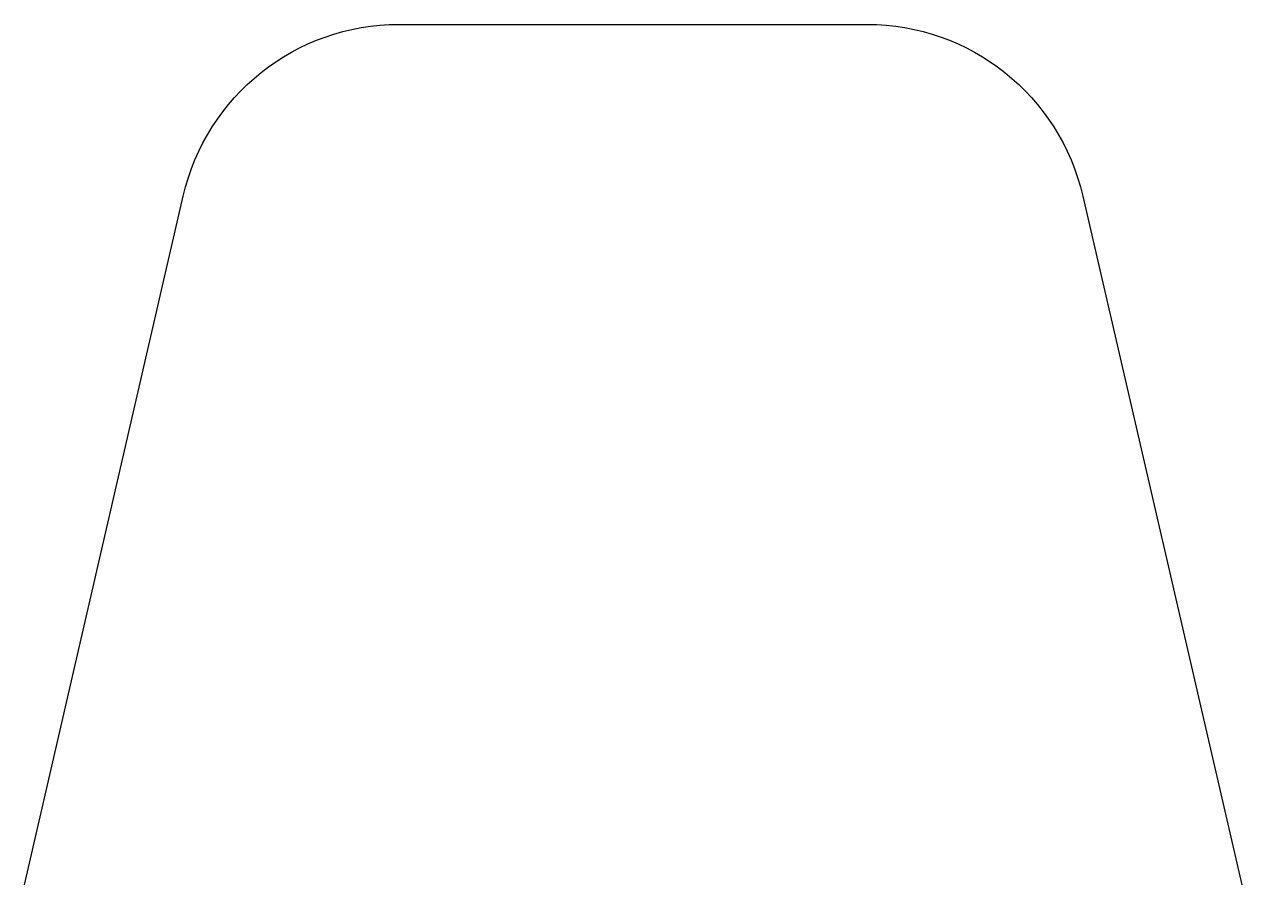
# Model space of a CAD drawing. Header units: millimetres. Extents: x 1888 to 2025, y 1958 to 2056.
import ezdxf

# ---------------------------------------------------------------- set-up
doc = ezdxf.new("R2010")
doc.units = ezdxf.units.MM

msp = doc.modelspace()

# ---------------------------------------------------------------- linework, layer by layer
msp.add_lwpolyline([(1887.64, 1958.41), (1905.59, 2036.16, -0.349216), (1929.95, 2055.54), (1982.83, 2055.54, -0.349216), (2007.19, 2036.16), (2025.14, 1958.41)], format="xyb")

doc.saveas('drawing.dxf')
